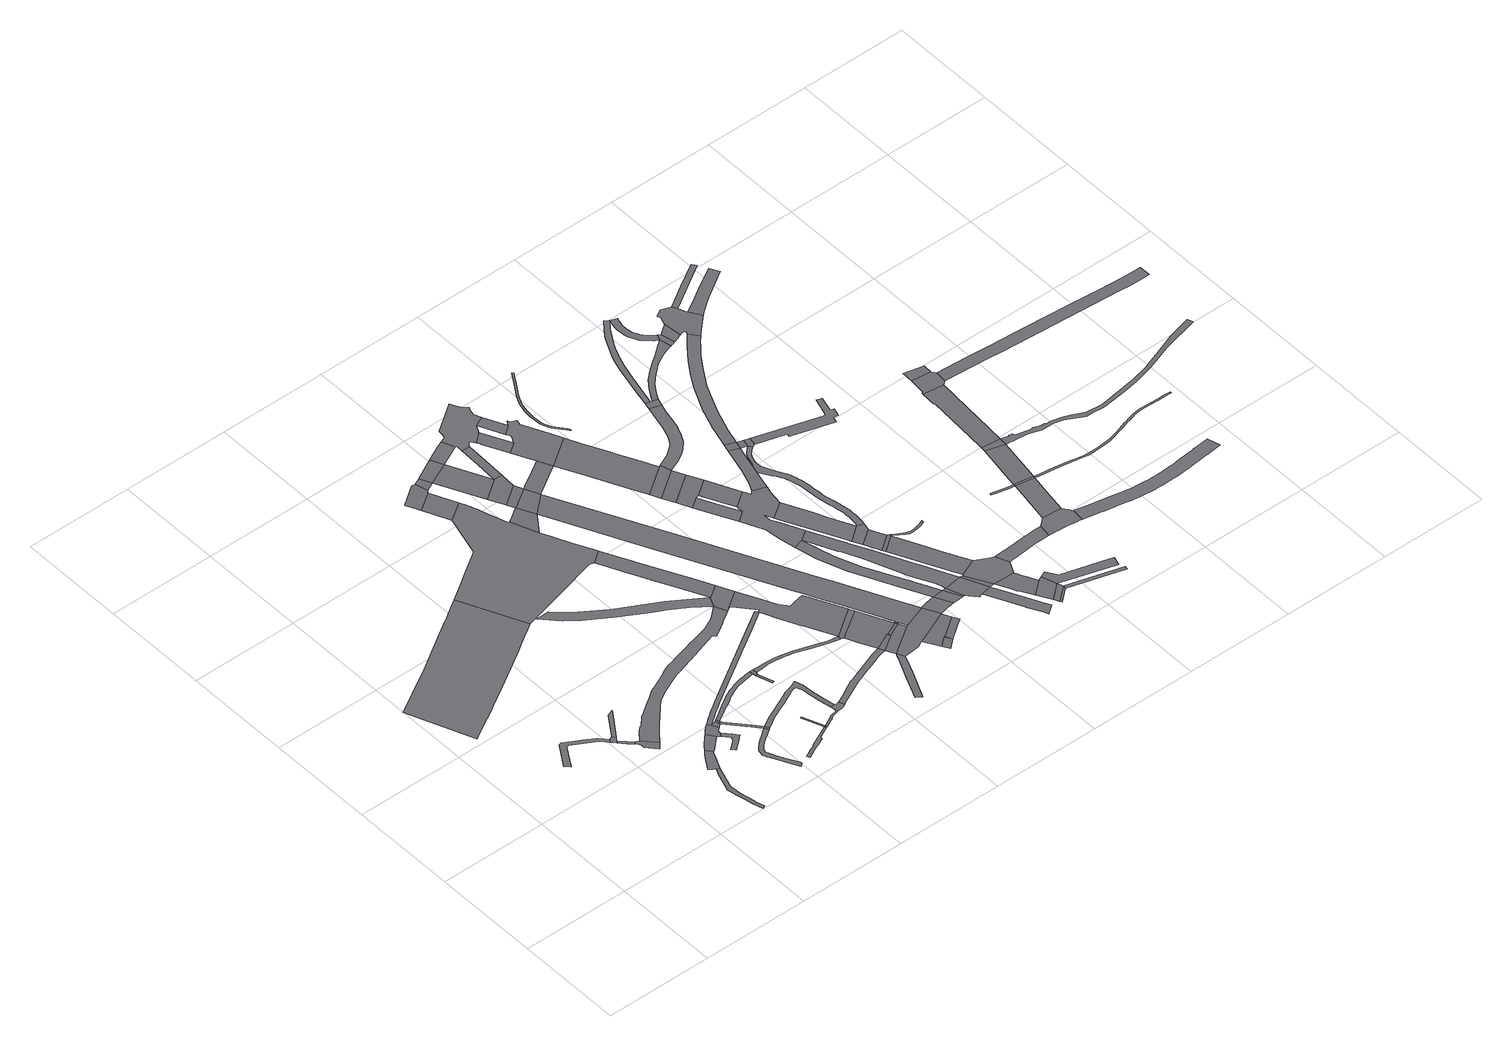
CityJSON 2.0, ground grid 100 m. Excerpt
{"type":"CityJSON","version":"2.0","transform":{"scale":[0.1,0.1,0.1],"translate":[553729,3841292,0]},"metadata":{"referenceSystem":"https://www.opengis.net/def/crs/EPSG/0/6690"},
"CityObjects":{
"road1":{"type":"Road","attributes":{"RoadStructureAttribute.sectionType":"1"},"geometry":[{"type":"MultiSurface","lod":"1","boundaries":[[[0,1,2,3,4,5,6,7,8,9,10,11,12]]]}]},
"road2":{"type":"Road","geometry":[{"type":"MultiSurface","lod":"1","boundaries":[[[13,12,11,14,15,16,17,18]]]}]},
"road3":{"type":"Road","attributes":{"RoadStructureAttribute.sectionType":"1"},"geometry":[{"type":"MultiSurface","lod":"1","boundaries":[[[19,20,16,15,21,22,23]]]}]},
"road4":{"type":"Road","attributes":{"RoadStructureAttribute.sectionType":"1"},"geometry":[{"type":"MultiSurface","lod":"1","boundaries":[[[24,25,26,27,28,29,30,31,32,33,34,35,36,37,38,39,40,41,42,43,44,45,46]]]}]},
"road5":{"type":"Road","attributes":{"function":"3","RoadStructureAttribute.sectionType":"1"},"geometry":[{"type":"MultiSurface","lod":"1","boundaries":[[[47,48,49,50,51,52,53,54,55,56,57,58,59,60,61,62,63,64,65,66,67,68,69,70,71,72,73,74]]]}]},
"road6":{"type":"Road","geometry":[{"type":"MultiSurface","lod":"1","boundaries":[[[23,22,75,76,77,78,79,80]]]}]},
"road7":{"type":"Road","attributes":{"RoadStructureAttribute.sectionType":"1"},"geometry":[{"type":"MultiSurface","lod":"1","boundaries":[[[81,82,83,84,85,86,13,18]]]}]},
"road8":{"type":"Road","geometry":[{"type":"MultiSurface","lod":"1","boundaries":[[[87,88,89,90,91,92,93,94,95,24,46,96,97,98,99]]]}]},
"road9":{"type":"Road","attributes":{"RoadStructureAttribute.sectionType":"1"},"geometry":[{"type":"MultiSurface","lod":"1","boundaries":[[[100,101,102,103,104,105,106,87,99,107,108,109]]]}]},
"road10":{"type":"Road","geometry":[{"type":"MultiSurface","lod":"1","boundaries":[[[110,111,112,100,109,113,114,115,116,117,118]]]}]},
"road11":{"type":"Road","geometry":[{"type":"MultiSurface","lod":"1","boundaries":[[[119,120,121,122,123,124,125,126,114,113]]]}]},
"road12":{"type":"Road","attributes":{"RoadStructureAttribute.sectionType":"1"},"geometry":[{"type":"MultiSurface","lod":"1","boundaries":[[[127,128,129,118,117,130,131]]]}]},
"road13":{"type":"Road","attributes":{"RoadStructureAttribute.sectionType":"1"},"geometry":[{"type":"MultiSurface","lod":"1","boundaries":[[[132,133,134,135,136,137,138,139,140,141,142,143,144,145,146,147,148,149,150,151,152,153,154,155,156,157,158,159,160,161,162,163,164,165,166,167,168,169,170,171,172]]]}]},
"road14":{"type":"Road","geometry":[{"type":"MultiSurface","lod":"1","boundaries":[[[173,174,127,131,175]]]}]},
"road15":{"type":"Road","attributes":{"RoadStructureAttribute.sectionType":"1"},"geometry":[{"type":"MultiSurface","lod":"1","boundaries":[[[176,177,178,179,180,175,131,181,182,183,132,184]]]}]},
"road16":{"type":"Road","geometry":[{"type":"MultiSurface","lod":"1","boundaries":[[[184,132,172,185]]]}]},
"road17":{"type":"Road","attributes":{"RoadStructureAttribute.sectionType":"1"},"geometry":[{"type":"MultiSurface","lod":"1","boundaries":[[[186,187,188,189,190,191,192,193,194,195,196,197,198,199,200,201,202,203,204,205,206,207,208,209,210,211,212]]]}]},
"road18":{"type":"Road","attributes":{"function":"3","RoadStructureAttribute.sectionType":"1"},"geometry":[{"type":"MultiSurface","lod":"1","boundaries":[[[213,214,215,216,217,218,219,220,221,222,223,224,225,226,227,228,229,230,231,232,233,234,235,236,237,238,239,240,241,80,79,242,243,244,245,246,247,248,249,250,251,252,253,254,255,256,257,258,259,260]]]}]},
"road19":{"type":"Road","attributes":{"RoadStructureAttribute.sectionType":"1"},"geometry":[{"type":"MultiSurface","lod":"1","boundaries":[[[261,262,263,264,265,266,267,268,269,270,271,272,273,274,275,276,277,278,173,175,279,280,281,282,283,284,285,286,287,288,289,290,291,292,293,294]]]}]},
"road20":{"type":"Road","geometry":[{"type":"MultiSurface","lod":"1","boundaries":[[[295,296,297,298,186,299]]]}]},
"road21":{"type":"Road","geometry":[{"type":"MultiSurface","lod":"1","boundaries":[[[299,186,212,300]]]}]},
"road22":{"type":"Road","attributes":{"RoadStructureAttribute.sectionType":"1"},"geometry":[{"type":"MultiSurface","lod":"1","boundaries":[[[301,302,303,304,305,306,307,308,309,310,311,312,313,314,315,316,317,318,319,320,321,322,323,184,185,324,325,326,327,328,329,330,331,332,333,334,335,336,337,338,339,340,341,342,343]]]}]},
"road23":{"type":"Road","attributes":{"RoadStructureAttribute.sectionType":"1"},"geometry":[{"type":"MultiSurface","lod":"1","boundaries":[[[344,345,346,347,348,299,300,349,350,351,352,353,354]]]}]},
"road24":{"type":"Road","attributes":{"RoadStructureAttribute.sectionType":"1"},"geometry":[{"type":"MultiSurface","lod":"1","boundaries":[[[355,356,357,358,359,360,361,362,363,364,365,366,367,368,369,370,371,372,373,374,375,376,377,378,379,380,381,382,383,384,110,118]]]}]},
"road25":{"type":"Road","geometry":[{"type":"MultiSurface","lod":"1","boundaries":[[[385,386,387,388,389,390]]]}]},
"road26":{"type":"Road","geometry":[{"type":"MultiSurface","lod":"1","boundaries":[[[391,294,293,390,389,392,393]]]}]},
"road27":{"type":"Road","geometry":[{"type":"MultiSurface","lod":"1","boundaries":[[[394,395,343,342,396,397,344,354,398,399,400,401]]]}]},
"road28":{"type":"Road","attributes":{"function":"3","RoadStructureAttribute.sectionType":"1"},"geometry":[{"type":"MultiSurface","lod":"1","boundaries":[[[402,403,404,405,406,407,408,409,410,411,412,413,414,415,416,417,418,419,47,74,420,421,422,423,424,425,426,427,428,429,430]]]}]},
"road29":{"type":"Road","attributes":{"function":"1","RoadStructureAttribute.sectionType":"7"},"geometry":[{"type":"MultiSurface","lod":"1","boundaries":[[[431,432,433,434,435,436,437,438,439,440,441,442,443,444,445]]]}]},
"road30":{"type":"Road","geometry":[{"type":"MultiSurface","lod":"1","boundaries":[[[446,447,448,449,450,451,452,453,454,455,456,457]]]}]},
"road31":{"type":"Road","attributes":{"function":"3","RoadStructureAttribute.sectionType":"1"},"geometry":[{"type":"MultiSurface","lod":"1","boundaries":[[[458,454,453,459,413,412]]]}]},
"road32":{"type":"Road","attributes":{"RoadStructureAttribute.sectionType":"1"},"geometry":[{"type":"MultiSurface","lod":"1","boundaries":[[[460,461,462,463,464,465,466,467,468,469,470,471,472,473,474,393,392,475,476,477,478,479,480,481,482,483,484,485,486,487,488,489,490,491]]]}]},
"road33":{"type":"Road","attributes":{"function":"3","RoadStructureAttribute.sectionType":"7"},"geometry":[{"type":"MultiSurface","lod":"1","boundaries":[[[492,493,494,457,456,495,496]]]}]},
"road34":{"type":"Road","attributes":{"RoadStructureAttribute.sectionType":"1"},"geometry":[{"type":"MultiSurface","lod":"1","boundaries":[[[497,498,499,500,501,502,503,504,505,506,507,508,509,510,401,400,511,512,513,514,515,516,517,518,519,520,521,522,523,524,525]]]}]},
"road35":{"type":"Road","geometry":[{"type":"MultiSurface","lod":"1","boundaries":[[[526,527,528,529,430,429,530,531,532,533,534,535,536]]]}]},
"road36":{"type":"Road","attributes":{"function":"3","RoadStructureAttribute.sectionType":"1"},"geometry":[{"type":"MultiSurface","lod":"1","boundaries":[[[537,538,539,540,541,424,423,542,543,544,545,546,547,548,549]]]}]},
"road37":{"type":"Road","geometry":[{"type":"MultiSurface","lod":"1","boundaries":[[[550,551,492,496,552]]]}]},
"road38":{"type":"Road","geometry":[{"type":"MultiSurface","lod":"1","boundaries":[[[549,548,445,444,213,260,553,554,555]]]}]},
"road39":{"type":"Road","attributes":{"function":"1","RoadStructureAttribute.sectionType":"7"},"geometry":[{"type":"MultiSurface","lod":"1","boundaries":[[[556,552,496,557,558]]]}]},
"road40":{"type":"Road","attributes":{"RoadStructureAttribute.sectionType":"1"},"geometry":[{"type":"MultiSurface","lod":"1","boundaries":[[[559,560,561,562,563,564,565,566,567,568,569]]]}]},
"road41":{"type":"Road","geometry":[{"type":"MultiSurface","lod":"1","boundaries":[[[558,557,570,571,572,573]]]}]},
"road42":{"type":"Road","attributes":{"function":"1","RoadStructureAttribute.sectionType":"7"},"geometry":[{"type":"MultiSurface","lod":"1","boundaries":[[[571,570,526,574]]]}]},
"road43":{"type":"Road","geometry":[{"type":"MultiSurface","lod":"1","boundaries":[[[574,526,536,575]]]}]},
"road44":{"type":"Road","attributes":{"function":"3"},"geometry":[{"type":"MultiSurface","lod":"1","boundaries":[[[576,577,578,579,580,581,582,583,584,585,586,587,588,555,554,589,590,591,592,593,594,595,596,597,598,491,599]]]}]},
"road45":{"type":"Road","attributes":{"function":"1","RoadStructureAttribute.sectionType":"7"},"geometry":[{"type":"MultiSurface","lod":"1","boundaries":[[[600,601,551,550,552,602,603]]]}]},
"road46":{"type":"Road","geometry":[{"type":"MultiSurface","lod":"1","boundaries":[[[604,605,558,573,606,607]]]}]},
"road47":{"type":"Road","geometry":[{"type":"MultiSurface","lod":"1","boundaries":[[[608,497,525,609]]]}]},
"road48":{"type":"Road","geometry":[{"type":"MultiSurface","lod":"1","boundaries":[[[599,491,490,610,611,612]]]}]},
"road49":{"type":"Road","geometry":[{"type":"MultiSurface","lod":"1","boundaries":[[[613,614,615,612,611,616,617,618,497,608,619,620]]]}]},
"road50":{"type":"Road","geometry":[{"type":"MultiSurface","lod":"1","boundaries":[[[621,609,525,622,559,623,624,625,626]]]}]},
"road51":{"type":"Road","geometry":[{"type":"MultiSurface","lod":"1","boundaries":[[[627,628,629,630,574,575,631,632,633]]]}]},
"road52":{"type":"Road","attributes":{"function":"1","RoadStructureAttribute.sectionType":"7"},"geometry":[{"type":"MultiSurface","lod":"1","boundaries":[[[634,635,636,637,638,639,640,641,642,575,536,643,644,645,646,647,648,649,650,651,652,653,654,655,656,657]]]}]},
"road53":{"type":"Road","attributes":{"function":"1"},"geometry":[{"type":"MultiSurface","lod":"1","boundaries":[[[620,619,621,626]]]}]},
"road54":{"type":"Road","geometry":[{"type":"MultiSurface","lod":"1","boundaries":[[[658,659,660,661,662,663,620,626,664]]]}]},
"road55":{"type":"Road","geometry":[{"type":"MultiSurface","lod":"1","boundaries":[[[657,656,665,623,559,569,666,667,668,669]]]}]},
"road56":{"type":"Road","geometry":[{"type":"MultiSurface","lod":"1","boundaries":[[[670,671,672,673,674,600,603,675,604,607,676,677,678,679,680,681,682,683,684,685,686]]]}]},
"road57":{"type":"Road","attributes":{"function":"3","RoadStructureAttribute.sectionType":"7"},"geometry":[{"type":"MultiSurface","lod":"1","boundaries":[[[687,680,679,688,689,690,691]]]}]},
"road58":{"type":"Road","geometry":[{"type":"MultiSurface","lod":"1","boundaries":[[[692,693,694,695]]]}]},
"road59":{"type":"Road","geometry":[{"type":"MultiSurface","lod":"1","boundaries":[[[696,669,668,693,692,697,698]]]}]},
"road60":{"type":"Road","geometry":[{"type":"MultiSurface","lod":"1","boundaries":[[[682,681,699,700]]]}]},
"road61":{"type":"Road","geometry":[{"type":"MultiSurface","lod":"1","boundaries":[[[701,702,700,699,703,704,705,691,690,706,707,627,633,708,709,710,711,712,713,714]]]}]},
"road62":{"type":"Road","attributes":{"function":"1","RoadStructureAttribute.sectionType":"7"},"geometry":[{"type":"MultiSurface","lod":"1","boundaries":[[[698,697,715,695,716]]]}]},
"road63":{"type":"Road","attributes":{"function":"3"},"geometry":[{"type":"MultiSurface","lod":"1","boundaries":[[[717,718,719,720,721,708,633,722,723,724,725]]]}]},
"road64":{"type":"Road","attributes":{"function":"3","RoadStructureAttribute.sectionType":"7"},"geometry":[{"type":"MultiSurface","lod":"1","boundaries":[[[726,727,728,729,730,731]]]}]},
"road65":{"type":"Road","geometry":[{"type":"MultiSurface","lod":"1","boundaries":[[[732,725,724,733,734]]]}]},
"road66":{"type":"Road","geometry":[{"type":"MultiSurface","lod":"1","boundaries":[[[735,736,737,738,739,657,669,740,741,742,743,744]]]}]},
"road67":{"type":"Road","geometry":[{"type":"MultiSurface","lod":"1","boundaries":[[[734,733,745,746]]]}]},
"road68":{"type":"Road","attributes":{"function":"3","RoadStructureAttribute.sectionType":"7"},"geometry":[{"type":"MultiSurface","lod":"1","boundaries":[[[746,745,728,727,747,748]]]}]},
"road69":{"type":"Road","attributes":{"function":"1","RoadStructureAttribute.sectionType":"7"},"geometry":[{"type":"MultiSurface","lod":"1","boundaries":[[[749,750,751,752,753,754,755,756,757,758,735,759]]]}]},
"road70":{"type":"Road","attributes":{"function":"3","RoadStructureAttribute.sectionType":"7"},"geometry":[{"type":"MultiSurface","lod":"1","boundaries":[[[760,761,762,763,764,731,730,765,766,767,754,753,768,769,770,771,772,773,774,775,776]]]}]},
"road71":{"type":"Road","geometry":[{"type":"MultiSurface","lod":"1","boundaries":[[[759,735,744,777]]]}]},
"road72":{"type":"Road","attributes":{"function":"3","RoadStructureAttribute.sectionType":"1"},"geometry":[{"type":"MultiSurface","lod":"1","boundaries":[[[778,748,747,779,764,763]]]}]},
"road73":{"type":"Road","attributes":{"RoadStructureAttribute.sectionType":"1"},"geometry":[{"type":"MultiSurface","lod":"1","boundaries":[[[780,759,777,781]]]}]},
"road74":{"type":"Road","attributes":{"function":"2"},"geometry":[{"type":"MultiSurface","lod":"1","boundaries":[[[782,783,784,785,786,787,788,789,790,791,792,793,794,795,796,797,798,799,800,801,802,803,804,805,806,807,808,809,810,811,812,813,814,815,816,817,818,819,820,821,822,823,824,825,826,827,828,829,830,831,832,833,834,835,836,837,838,839,840,841,842,843,844]]]}]},
"road75":{"type":"Road","attributes":{"function":"3","RoadStructureAttribute.sectionType":"1"},"geometry":[{"type":"MultiSurface","lod":"1","boundaries":[[[845,846,847,848,849,850,851,852,853,768,753,854,855,856,857,858,859,860,861,862,780,863]]]}]},
"road76":{"type":"Road","geometry":[{"type":"MultiSurface","lod":"1","boundaries":[[[864,865,866,773,772,867,868,869,870,871,872]]]}]},
"road77":{"type":"Road","geometry":[{"type":"MultiSurface","lod":"1","boundaries":[[[863,780,781,873,874,875,876]]]}]},
"road78":{"type":"Road","geometry":[{"type":"MultiSurface","lod":"1","boundaries":[[[872,871,877,878,879]]]}]},
"road79":{"type":"Road","attributes":{"function":"3","RoadStructureAttribute.sectionType":"1"},"geometry":[{"type":"MultiSurface","lod":"1","boundaries":[[[880,878,877,881,882,883]]]}]},
"road80":{"type":"Road","geometry":[{"type":"MultiSurface","lod":"1","boundaries":[[[883,882,884,885,886]]]}]},
"road81":{"type":"Road","attributes":{"function":"3","RoadStructureAttribute.sectionType":"1"},"geometry":[{"type":"MultiSurface","lod":"1","boundaries":[[[887,888,889,876,875,890,891,892,893,894,895,896,897,898,899]]]}]},
"road82":{"type":"Road","attributes":{"RoadStructureAttribute.sectionType":"1"},"geometry":[{"type":"MultiSurface","lod":"1","boundaries":[[[900,863,876,901,902]]]}]},
"road83":{"type":"Road","attributes":{"function":"1","RoadStructureAttribute.sectionType":"7"},"geometry":[{"type":"MultiSurface","lod":"1","boundaries":[[[903,904,905,906,907,908,732,734,909,910,911,912,913,914,915,916,917,918,919]]]}]},
"road84":{"type":"Road","attributes":{"function":"3","RoadStructureAttribute.sectionType":"1"},"geometry":[{"type":"MultiSurface","lod":"1","boundaries":[[[920,921,922,923,924,925,885,884,926,927,928,929,930,931]]]}]},
"road85":{"type":"Road","attributes":{"RoadStructureAttribute.sectionType":"1"},"geometry":[{"type":"MultiSurface","lod":"1","boundaries":[[[932,933,934,935,776,775,936,937,938,939,940,941]]]}]},
"road86":{"type":"Road","attributes":{"RoadStructureAttribute.sectionType":"1"},"geometry":[{"type":"MultiSurface","lod":"1","boundaries":[[[942,943,944,945,946,947,948,949,950,951,952,953,954,955,956,957,958,959,960,961,962,963,964,965,966,967,968,969,970,971,972,973,974,975,976,977,978,979,980,981,872,879,982,983,984,985,986,987,988,989,990,991,992,993,994,995,996,997,998,999,1000,1001,1002,1003,1004,1005,1006,1007,1008,1009,1010,1011,1012,1013,1014,1015,1016,1017,1018,1019,1020]]]}]},
"road87":{"type":"Road","attributes":{"function":"3","RoadStructureAttribute.sectionType":"1"},"geometry":[{"type":"MultiSurface","lod":"1","boundaries":[[[901,1021,1022,1023,1024,1025,1026,1027,1028,1029]]]}]},
"road88":{"type":"Road","geometry":[{"type":"MultiSurface","lod":"1","boundaries":[[[1030,931,930,1031,1032,902,901,1029,1033,1034]]]}]},
"road89":{"type":"Road","attributes":{"RoadStructureAttribute.sectionType":"1"},"geometry":[{"type":"MultiSurface","lod":"1","boundaries":[[[1035,1036,1037,1038,1039,1040,1041,1042,1043,1044,1045,1046,1047,1048,1049,1050,1051,1052,1053,886,885]]]}]},
"road90":{"type":"Road","geometry":[{"type":"MultiSurface","lod":"1","boundaries":[[[1054,1055,1025,1024,1056,1057]]]}]},
"road91":{"type":"Road","geometry":[{"type":"MultiSurface","lod":"1","boundaries":[[[1057,1056,1058,1059]]]}]},
"road92":{"type":"Road","attributes":{"function":"3","RoadStructureAttribute.sectionType":"1"},"geometry":[{"type":"MultiSurface","lod":"1","boundaries":[[[1059,1058,1060,1061]]]}]},
"road93":{"type":"Road","geometry":[{"type":"MultiSurface","lod":"1","boundaries":[[[1062,1063,932,941,1064]]]}]},
"road94":{"type":"Road","attributes":{"RoadStructureAttribute.sectionType":"1"},"geometry":[{"type":"MultiSurface","lod":"1","boundaries":[[[1064,941,942,1065]]]}]},
"road95":{"type":"Road","geometry":[{"type":"MultiSurface","lod":"1","boundaries":[[[1066,903,919,1067,1068,1069,1070,1071]]]}]},
"road96":{"type":"Road","geometry":[{"type":"MultiSurface","lod":"1","boundaries":[[[1065,942,1020,1072,1073,1074]]]}]},
"road97":{"type":"Road","attributes":{"RoadStructureAttribute.sectionType":"1"},"geometry":[{"type":"MultiSurface","lod":"1","boundaries":[[[1075,1076,1077,1078,1079,1080,1081,1082,1083,1084,1085,1086,1087,1088,1089,1090,1034,1033,1091,1092,1093,1094,1095,1096,1097,1098,1099,1100]]]}]},
"road98":{"type":"Road","geometry":[{"type":"MultiSurface","lod":"1","boundaries":[[[1101,1102,1059,1061]]]}]},
"road99":{"type":"Road","attributes":{"RoadStructureAttribute.sectionType":"1"},"geometry":[{"type":"MultiSurface","lod":"1","boundaries":[[[1103,1104,1105,1106,1107,1108,1109,1054,1057]]]}]},
"road100":{"type":"Road","attributes":{"RoadStructureAttribute.sectionType":"1"},"geometry":[{"type":"MultiSurface","lod":"1","boundaries":[[[1110,1111,1112,1113,1114,1115,1116,1117,1066,1071,1118,1119,1120,1121,1122,1123,1124,1125,1126,1127,1128,1129,1130,1131]]]}]},
"road101":{"type":"Road","geometry":[{"type":"MultiSurface","lod":"1","boundaries":[[[1132,1133,1134,1135,1136,1137,1138,1139,1140,1141,1068,1067,1142,1143,1144,1145,1146,1147,1148,1149,1150,1151]]]}]},
"road102":{"type":"Road","attributes":{"RoadStructureAttribute.sectionType":"1"},"geometry":[{"type":"MultiSurface","lod":"1","boundaries":[[[1152,1153,1154,1155,1156,1157,1158,1159,1160,1161,1162,1163,1164,1165,1166,1167,1168,1074,1073]]]}]},
"road103":{"type":"Road","attributes":{"RoadStructureAttribute.sectionType":"1"},"geometry":[{"type":"MultiSurface","lod":"1","boundaries":[[[1169,1170,1171,1172,1173,1174,1175,1176,1177,1178,1179,1180,1062,1064,1181,1182,1183,1184,1185,1186,1187,1188,1189,1190]]]}]},
"road104":{"type":"Road","geometry":[{"type":"MultiSurface","lod":"1","boundaries":[[[1191,1192,1193,1100,1099,1194,1195,1196,1197,1198,1199,1200,1201,1202,1203,1204,1205,1206,1207]]]}]},
"road105":{"type":"Road","attributes":{"function":"2","RoadStructureAttribute.sectionType":"1"},"geometry":[{"type":"MultiSurface","lod":"1","boundaries":[[[1131,1208,1209,1210,1211,1212,1213,1214,1215,1216,1217,1218,1219,1220,1221,1132,1222,1223,1224,1225,1226,1227,1228,1229,1230,1231,1232,1233,1234,1235,1236,1237,1238,1239,1240,1241]]]}]},
"road106":{"type":"Road","attributes":{"RoadStructureAttribute.sectionType":"1"},"geometry":[{"type":"MultiSurface","lod":"1","boundaries":[[[1242,1243,1244,1245,1246,1247,1248,1249]]]}]},
"road107":{"type":"Road","attributes":{"function":"1","RoadStructureAttribute.sectionType":"7"},"geometry":[{"type":"MultiSurface","lod":"1","boundaries":[[[1222,1132,1151,1250,1251,1252,1253]]]}]},
"road108":{"type":"Road","geometry":[{"type":"MultiSurface","lod":"1","boundaries":[[[1254,1255,1256,1253,1252,1257,1258]]]}]},
"road109":{"type":"Road","attributes":{"RoadStructureAttribute.sectionType":"1"},"geometry":[{"type":"MultiSurface","lod":"1","boundaries":[[[1248,1259,1191,1207,1260,1261,1262]]]}]},
"road110":{"type":"Road","geometry":[{"type":"MultiSurface","lod":"1","boundaries":[[[1249,1248,1262,1263]]]}]},
"road111":{"type":"Road","geometry":[{"type":"MultiSurface","lod":"1","boundaries":[[[1264,1265,1266,1254,1258,1267,1268,1269,1270,1169,1190,1271,1272,1273,1274,1275,1276,1277,1278]]]}]},
"road112":{"type":"Road","attributes":{"RoadStructureAttribute.sectionType":"1"},"geometry":[{"type":"MultiSurface","lod":"1","boundaries":[[[1279,1280,1281,1249,1263,1282,1283,1284,1285,1286]]]}]},
"road113":{"type":"Road","geometry":[{"type":"MultiSurface","lod":"1","boundaries":[[[1287,1279,1286,1288]]]}]},
"road114":{"type":"Road","attributes":{"RoadStructureAttribute.sectionType":"1"},"geometry":[{"type":"MultiSurface","lod":"1","boundaries":[[[1289,1290,1291,1292,1293,1287,1288,1294]]]}]},
"road115":{"type":"Road","attributes":{"function":"1","RoadStructureAttribute.sectionType":"7"},"geometry":[{"type":"MultiSurface","lod":"1","boundaries":[[[1295,1296,1297,1278,1277]]]}]},
"road116":{"type":"Road","attributes":{"RoadStructureAttribute.sectionType":"1"},"geometry":[{"type":"MultiSurface","lod":"1","boundaries":[[[1298,1299,1300,1301,1302,1303,1304,1305,1306,1274,1273]]]}]},
"road117":{"type":"Road","attributes":{"RoadStructureAttribute.sectionType":"1"},"geometry":[{"type":"MultiSurface","lod":"1","boundaries":[[[1307,1308,1309,1310,1311,1289,1294,1312,1313,1314,1315]]]}]},
"road118":{"type":"Road","attributes":{"RoadStructureAttribute.sectionType":"1"},"geometry":[{"type":"MultiSurface","lod":"1","boundaries":[[[1316,1317,1318,1319,1320,1321,1322,1323,1324,1325,1326,1327,1328,1329,1330,1331,1332,1333,1334,1335,1336,1337,1338,1339,1340,1341,1342,1343,1344,1345,1346,1347,1348,1349,1205,1204,1350,1351,1352,1353,1354,1355,1356,1357,1358,1359,1360,1361,1362,1363,1364,1365,1366,1367,1368,1369,1370,1371,1372,1373,1374,1375,1376,1377,1378,1379,1380]]]}]},
"road119":{"type":"Road","attributes":{"RoadStructureAttribute.sectionType":"1"},"geometry":[{"type":"MultiSurface","lod":"1","boundaries":[[[1381,1382,1307,1315]]]}]},
"road120":{"type":"Road","attributes":{"RoadStructureAttribute.sectionType":"1"},"geometry":[{"type":"MultiSurface","lod":"1","boundaries":[[[1383,1384,1385,1386,1387,1388,1389,1390,1391,1392,1393,1394,1395,1396,1397,1398,1399,1400,1401,1402,1403,1404,1405,1406,1407,1408,1409,1410,1411,1412,1413,1414,1415,1416,1417,1418,1419,1420,1421,1422,1423,1424,1425,1426,1427,1428,1429,1430,1431,1432,1433,1434,1435,1436,1437,1438,1439,1440,1441,1442,1443,1444,1445,1446,1447,1448,1449,1450,1451,1263,1262]]]}]},
"road121":{"type":"Road","attributes":{"RoadStructureAttribute.sectionType":"1"},"geometry":[{"type":"MultiSurface","lod":"1","boundaries":[[[1452,1453,1454,1455,1456,1457,1458,1459,1460,1461,1462,1463,1464,1465,1466,1467,1468,1469,1470,1471,1472,1473,1474,1475,1476,1477,1478,1479,1288,1286,1480,1481,1482,1483,1484,1485,1486,1487,1488,1489,1490,1491,1492,1493,1494,1495,1496,1497]]]}]},
"road122":{"type":"Road","attributes":{"RoadStructureAttribute.sectionType":"1"},"geometry":[{"type":"MultiSurface","lod":"1","boundaries":[[[1498,1499,1500,1501,1502,1503,1504,1505,1506,1314,1313,1507,1508,1509,1510,1511,1512,1513]]]}]}
},
"vertices":[
[972,1455,0],[964,1457,0],[869,1516,0],[720,1599,0],[693,1592,0],[562,1390,0],[603,1346,0],[721,1537,0],[748,1542,0],[927,1439,0],[972,1405,0],[1015,1358,0],[1035,1385,0],
[1062,1395,0],[1023,1350,0],[1053,1316,0],[1068,1336,0],[1078,1356,0],[1087,1368,0],
[1156,1244,0],[1121,1284,0],[1106,1258,0],[1153,1214,0],[1166,1234,0],
[1452,584,0],[1443,566,0],[1441,562,0],[1436,550,0],[1430,536,0],[1428,532,0],[1418,504,0],[1366,356,0],[1364,352,0],[1370,322,0],[1381,261,0],[1398,175,0],[1413,105,0],[1443,8,0],[1470,20,0],[1442,113,0],[1445,114,0],[1415,258,0],[1410,322,0],[1407,356,0],[1407,357,0],[1463,525,0],[1478,568,0],
[1136,3380,0],[1058,3329,0],[998,3289,0],[959,3263,0],[949,3256,0],[872,3208,0],[725,3114,0],[410,2914,0],[226,2805,0],[191,2784,0],[2,2672,0],[248,2066,0],[271,2080,0],[405,2159,0],[457,2189,0],[539,2237,0],[589,2268,0],[676,2321,0],[783,2385,0],[892,2453,0],[969,2502,0],[1058,2558,0],[1133,2606,0],[1222,2664,0],[1294,2710,0],[1331,2733,0],[1381,2766,0],[1412,2785,0],
[1164,1204,0],[1184,1176,0],[1184,1140,0],[1264,1046,0],[1310,1104,0],[1203,1220,0],
[1115,1406,0],[1157,1464,0],[1208,1537,0],[1265,1622,0],[1203,1599,0],[1072,1405,0],
[1517,804,0],[1503,787,0],[1495,775,0],[1490,769,0],[1451,714,0],[1415,654,0],[1398,629,0],[1428,601,0],[1446,589,0],[1481,577,0],[1542,711,0],[1552,734,0],[1561,753,0],
[1641,943,0],[1624,926,0],[1621,922,0],[1619,920,0],[1600,901,0],[1575,876,0],[1545,840,0],[1573,752,0],[1680,855,0],[1693,868,0],
[1723,1020,0],[1703,1004,0],[1659,961,0],[1716,843,0],[1742,877,0],[1745,902,0],[1746,904,0],[1776,931,0],[1743,985,0],
[1773,780,0],[1767,749,0],[1684,682,0],[1697,666,0],[1710,649,0],[1793,716,0],[1845,761,0],[1804,807,0],
[1796,1003,0],[1766,991,0],[1754,986,0],[1800,952,0],[1806,957,0],
[2037,690,0],[2030,686,0],[1969,642,0],[1920,607,0],[1912,601,0],[1904,594,0],[1861,553,0],[1851,543,0],[1846,533,0],[1838,516,0],[1837,511,0],[1834,493,0],[1831,488,0],[1831,466,0],[1838,451,0],[1847,431,0],[1849,427,0],[1862,401,0],[1877,371,0],[1910,307,0],[1969,192,0],[1972,186,0],[1977,177,0],[2008,204,0],[1999,220,0],[1945,324,0],[1904,401,0],[1890,433,0],[1884,446,0],[1879,458,0],[1871,474,0],[1871,484,0],[1876,504,0],[1881,514,0],[1888,522,0],[1898,534,0],[1901,536,0],[1935,569,0],[1987,606,0],[1992,610,0],[2060,657,0],
[1812,1012,0],[1800,1005,0],[1821,978,0],
[1962,815,0],[1960,817,0],[1854,938,0],[1832,965,0],[1823,976,0],[1837,921,0],[1940,802,0],[1971,766,0],[2056,706,0],
[2072,666,0],
[2408,396,0],[2380,384,0],[2348,368,0],[2340,365,0],[2331,359,0],[2314,351,0],[2278,332,0],[2207,299,0],[2207,295,0],[2142,262,0],[2109,246,0],[2082,232,0],[2099,208,0],[2122,219,0],[2173,244,0],[2208,261,0],[2237,274,0],[2273,291,0],[2294,301,0],[2295,301,0],[2306,307,0],[2308,308,0],[2303,321,0],[2351,349,0],[2357,353,0],[2399,373,0],[2413,380,0],
[2635,2000,0],[2534,1910,0],[2509,1896,0],[2486,1884,0],[2413,1851,0],[2273,1814,0],[2232,1803,0],[2153,1781,0],[2093,1766,0],[2055,1755,0],[2017,1745,0],[1992,1738,0],[1967,1731,0],[1943,1725,0],[1898,1713,0],[1855,1689,0],[1812,1665,0],[1768,1644,0],[1697,1612,0],[1653,1591,0],[1629,1575,0],[1587,1547,0],[1504,1490,0],[1467,1465,0],[1437,1444,0],[1392,1414,0],[1317,1335,0],[1311,1342,0],[1271,1304,0],[1382,1192,0],[1437,1260,0],[1503,1329,0],[1576,1405,0],[1624,1455,0],[1669,1483,0],[1727,1516,0],[1792,1548,0],[1863,1578,0],[1909,1596,0],[1944,1606,0],[2098,1653,0],[2403,1752,0],[2437,1730,0],[2521,1783,0],[2567,1813,0],[2584,1823,0],[2650,1865,0],[2684,1887,0],
[2347,1254,0],[2313,1248,0],[2283,1244,0],[2261,1240,0],[2239,1235,0],[2214,1228,0],[2188,1221,0],[2163,1213,0],[2138,1204,0],[2113,1194,0],[2041,1160,0],[2028,1151,0],[1988,1125,0],[1973,1116,0],[1891,1061,0],[1852,1035,0],[1845,1031,0],[1838,1027,0],[1830,984,0],[1855,1002,0],[1858,1004,0],[1861,1006,0],[1973,1075,0],[1975,1073,0],[1976,1070,0],[2023,1096,0],[2036,1108,0],[2058,1128,0],[2156,1173,0],[2182,1182,0],[2206,1189,0],[2364,1219,0],[2368,1218,0],[2368,1253,0],
[2415,409,0],[2342,598,0],[2332,593,0],[2405,404,0],[2418,401,0],
[2423,384,0],
[2628,559,0],[2609,638,0],[2602,721,0],[2602,723,0],[2601,733,0],[2591,830,0],[2590,838,0],[2587,863,0],[2587,868,0],[2566,940,0],[2548,934,0],[2487,912,0],[2450,900,0],[2429,894,0],[2392,875,0],[2355,856,0],[2345,851,0],[2277,821,0],[2159,768,0],[2156,766,0],[2150,763,0],[2129,750,0],[2119,744,0],[2140,710,0],[2174,732,0],[2278,777,0],[2348,808,0],[2352,811,0],[2373,821,0],[2396,832,0],[2447,857,0],[2450,858,0],[2507,882,0],[2510,881,0],[2530,870,0],[2547,839,0],[2550,835,0],[2551,826,0],[2561,728,0],[2562,719,0],[2572,636,0],[2592,537,0],[2632,542,0],
[2596,475,0],[2535,462,0],[2474,429,0],[2456,420,0],[2439,410,0],[2464,403,0],[2474,409,0],[2510,426,0],[2508,428,0],[2541,447,0],[2606,461,0],
[1759,997,0],[1785,1017,0],[1796,1025,0],[1821,1043,0],[1841,1058,0],[1853,1066,0],[1856,1068,0],[1880,1086,0],[1922,1114,0],[1955,1137,0],[2273,1340,0],[2292,1353,0],[2479,1472,0],[2541,1510,0],[2640,1573,0],[2687,1603,0],[2861,1713,0],[2841,1748,0],[2608,1599,0],[1937,1172,0],[1900,1146,0],[1862,1122,0],[1857,1118,0],[1832,1101,0],[1824,1094,0],[1798,1075,0],[1773,1057,0],[1772,1057,0],[1761,1049,0],[1741,1035,0],
[2423,1039,0],[2433,1043,0],[2443,1047,0],[2399,1179,0],[2396,1194,0],[2378,1185,0],
[2379,1253,0],[2401,1212,0],[2398,1252,0],
[2652,528,0],[2649,530,0],[2596,517,0],[2596,487,0],[2647,469,0],[2664,473,0],[2693,488,0],[2676,536,0],
[2028,3771,0],[2013,3811,0],[1992,3874,0],[1969,3947,0],[1951,4010,0],[1939,4046,0],[1935,4063,0],[1920,4104,0],[1908,4131,0],[1905,4138,0],[1880,4191,0],[1710,4076,0],[1607,3693,0],[1368,3534,0],[1365,3532,0],[1276,3473,0],[1220,3436,0],[1218,3435,0],[1453,2796,0],[1813,2891,0],[2202,2994,0],[2244,2984,0],[2357,3066,0],[2348,3085,0],[2261,3262,0],[2182,3429,0],[2169,3453,0],[2136,3523,0],[2042,3766,0],
[2378,2291,0],[2142,2421,0],[2001,2499,0],[1745,2674,0],[1607,2798,0],[1488,2797,0],[1627,2646,0],[1744,2551,0],[1982,2398,0],[2198,2279,0],[2268,2241,0],[2327,2209,0],[2489,2112,0],[2635,2001,0],[2675,2095,0],
[1743,4573,0],[1732,4574,0],[1724,4578,0],[1722,4579,0],[1536,4442,0],[1587,4339,0],[1590,4332,0],[1597,4318,0],[1765,4433,0],[1783,4454,0],[1784,4456,0],[1754,4574,0],
[1846,4265,0],[1654,4197,0],
[3064,1120,0],[2959,1153,0],[2861,1184,0],[2779,1212,0],[2682,1232,0],[2651,1239,0],[2619,1245,0],[2598,1249,0],[2580,1250,0],[2559,1249,0],[2553,1250,0],[2505,1251,0],[2454,1252,0],[2425,1252,0],[2410,1252,0],[2406,1212,0],[2411,1212,0],[2422,1212,0],[2474,1216,0],[2508,1219,0],[2529,1221,0],[2599,1219,0],[2639,1213,0],[2702,1200,0],[2717,1197,0],[2772,1185,0],[2897,1144,0],[3056,1093,0],[3056,1091,0],[3119,1077,0],[3152,1069,0],[3158,1106,0],
[1816,4603,0],[1804,4597,0],[1767,4578,0],[1855,4490,0],[1868,4497,0],
[3305,798,0],[3235,779,0],[3203,767,0],[3146,746,0],[3087,724,0],[2920,662,0],[2906,656,0],[2899,653,0],[2873,640,0],[2834,619,0],[2767,584,0],[2745,572,0],[2721,560,0],[2707,552,0],[2709,496,0],[2753,518,0],[2865,575,0],[2939,612,0],[3009,637,0],[3047,651,0],[3095,669,0],[3099,670,0],[3100,671,0],[3179,700,0],[3246,726,0],[3247,726,0],[3288,737,0],[3326,746,0],[3332,748,0],
[2182,3858,0],[2181,3857,0],[2168,3849,0],[2099,3802,0],[2161,3556,0],[2195,3601,0],[2196,3602,0],[2249,3677,0],[2251,3679,0],[2260,3694,0],[2262,3697,0],
[2712,2347,0],[2600,2573,0],[2496,2784,0],[2485,2807,0],[2427,2924,0],[2272,2927,0],[2331,2805,0],[2456,2544,0],[2460,2536,0],[2481,2493,0],[2529,2400,0],[2682,2089,0],[2798,2172,0],
[2060,4626,0],[2021,4706,0],[2075,4596,0],
[2717,1908,0],[2721,1916,0],[2871,2023,0],
[2259,4217,0],[2075,4077,0],[2261,4211,0],
[3375,662,0],[3366,643,0],[3349,604,0],[3261,407,0],[3260,405,0],[3163,186,0],[3215,152,0],[3332,415,0],[3394,557,0],[3404,580,0],[3410,592,0],
[2147,3930,0],[2331,4062,0],[2331,4066,0],[2337,4206,0],
[2369,3979,0],
[2430,3848,0],
[3349,1432,0],[3285,1561,0],[3266,1599,0],[3244,1642,0],[3163,1627,0],[3117,1618,0],[3089,1613,0],[3074,1635,0],[3033,1687,0],[2999,1757,0],[2991,1778,0],[2990,1779,0],[2973,1814,0],[2765,1873,0],[2878,1735,0],[2859,1726,0],[2895,1650,0],[2899,1640,0],[2900,1638,0],[2921,1582,0],[2997,1430,0],[3046,1331,0],[3154,1114,0],[3418,1290,0],
[2220,4804,0],[2148,4770,0],[2154,4634,0],[2272,4692,0],
[2279,4620,0],[2272,4419,0],[2347,4412,0],[2357,4618,0],
[3464,872,0],[3476,844,0],
[3168,1066,0],[3178,1064,0],[3442,1240,0],
[3553,1011,0],[3548,1022,0],[3547,1024,0],[3201,1015,0],[3230,956,0],[3300,809,0],[3467,874,0],[3590,933,0],
[3484,848,0],[3356,699,0],[3637,842,0],[3635,846,0],[3627,863,0],[3605,907,0],
[2652,4156,0],[2550,4092,0],[2394,3996,0],[2372,3981,0],[2435,3851,0],[2614,3963,0],[2713,4030,0],
[3863,928,0],[3854,948,0],[3826,1003,0],[3815,1025,0],[3800,1055,0],[3652,1361,0],[3514,1640,0],[3461,1749,0],[2942,2811,0],[2693,2809,0],[3230,1713,0],[3246,1682,0],[3285,1605,0],[3302,1569,0],[3303,1570,0],[3412,1348,0],[3566,1031,0],[3563,1030,0],[3605,942,0],[3606,940,0],[3617,918,0],[3650,851,0],[3651,849,0],[3864,927,0],
[3608,908,0],[3615,911,0],[3602,937,0],[3601,938,0],[3595,935,0],[3593,934,0],[3607,907,0],
[3644,846,0],[3558,608,0],[3603,633,0],[3615,636,0],[3937,777,0],
[2568,5057,0],[2551,5093,0],[2286,4904,0],[2281,4842,0],[2269,4826,0],[2282,4684,0],[2367,4640,0],[2392,4663,0],[2402,4653,0],[2425,4620,0],[2515,4694,0],[2551,4767,0],[2646,4811,0],[2615,4878,0],[2627,4933,0],[2642,4958,0],[2596,4997,0],
[2539,4643,0],[2442,4585,0],[2444,4581,0],[2552,4359,0],[2646,4426,0],
[3784,561,0],[3703,490,0],[3740,428,0],[3822,500,0],
[3939,773,0],[3791,564,0],[3976,697,0],
[2659,4545,0],[2742,4604,0],
[2780,4627,0],[2770,4647,0],[2666,4532,0],[2676,4511,0],[2683,4492,0],[2564,4336,0],[2647,4167,0],[2983,4215,0],[2925,4338,0],[2826,4540,0],[2824,4542,0],[2820,4551,0],[2833,4607,0],[2780,4625,0],
[3793,560,0],[4007,635,0],
[3285,3587,0],[3221,3716,0],[3163,3839,0],[3162,3841,0],[3045,4082,0],[2818,3815,0],[3022,3401,0],[3075,3292,0],[3338,3478,0],
[3433,2816,0],[3332,3023,0],[3237,2956,0],[3305,2815,0],[3411,2599,0],[3504,2672,0],
[3353,3485,0],[3120,3198,0],[3384,3385,0],
[4013,958,0],[3970,951,0],[3933,944,0],[3889,934,0],[3866,927,0],[3939,778,0],[3970,785,0],[4015,793,0],[4062,800,0],[4091,804,0],
[3173,3088,0],[3438,3276,0],
[3360,3036,0],[3505,3139,0],
[4003,1202,0],[3807,1592,0],[3720,1824,0],[3681,1965,0],[3647,2118,0],[3558,2092,0],[3599,1885,0],[3694,1613,0],[3879,1232,0],[4014,959,0],[4116,972,0],
[3687,2767,0],[3661,2818,0],[3657,2826,0],[3652,2837,0],[3507,2733,0],[3478,2465,0],[3513,2391,0],[3525,2259,0],[3742,2187,0],[3645,2384,0],[3608,2459,0],[3606,2530,0],[3644,2452,0],[3792,2557,0],[3817,2696,0],[3832,2754,0],[3713,2798,0],
[4195,813,0],
[3548,3050,0],[3466,2816,0],
[4151,973,0],[4210,815,0],
[3120,4989,0],[3107,4970,0],[3097,4953,0],[3082,4929,0],[3067,4905,0],[3050,4882,0],[3033,4855,0],[3019,4833,0],[3004,4808,0],[2991,4782,0],[2978,4755,0],[2968,4729,0],[2960,4701,0],[2952,4671,0],[2947,4642,0],[2944,4615,0],[2940,4573,0],[2940,4545,0],[2940,4518,0],[2942,4482,0],[2946,4454,0],[2954,4425,0],[2962,4404,0],[2972,4382,0],[2983,4365,0],[3000,4344,0],[3019,4320,0],[3038,4297,0],[3059,4271,0],[3075,4247,0],[3080,4241,0],[3084,4265,0],[3072,4281,0],[3051,4308,0],[3031,4330,0],[3013,4354,0],[2997,4375,0],[2986,4390,0],[2977,4410,0],[2970,4430,0],[2963,4457,0],[2959,4484,0],[2957,4519,0],[2956,4545,0],[2957,4572,0],[2960,4613,0],[2963,4639,0],[2969,4667,0],[2976,4697,0],[2984,4724,0],[2994,4748,0],[3006,4775,0],[3019,4800,0],[3033,4825,0],[3047,4846,0],[3064,4872,0],[3081,4896,0],[3096,4920,0],[3111,4944,0],[3122,4961,0],[3134,4981,0],[3164,5032,0],[3150,5041,0],
[4307,1016,0],[4211,1217,0],[4166,1312,0],[4162,1319,0],[3988,1681,0],[3923,1813,0],[3908,1844,0],[3892,1877,0],[3848,1968,0],[3677,2058,0],[3784,1839,0],[3787,1833,0],[3809,1800,0],[3886,1630,0],[4031,1253,0],[4127,1064,0],[4147,1013,0],[4151,980,0],[4316,997,0],
[4075,1970,0],[3971,2182,0],[3918,2299,0],[3665,2409,0],[3825,2081,0],[3921,1887,0],[3931,1866,0],[3936,1857,0],[4078,1963,0],
[4290,721,0],[4308,729,0],[4328,738,0],[4425,760,0],
[3978,1772,0],[4122,1875,0],[4138,1942,0],
[4151,1816,0],[4014,1697,0],[4049,1627,0],[4193,1731,0],
[4064,1596,0],[4209,1700,0],[4216,1718,0],
[4635,329,0],[4542,520,0],[4510,586,0],[4441,508,0],[4453,482,0],[4453,480,0],[4457,471,0],[4457,468,0],[4489,403,0],[4492,398,0],[4559,267,0],[4578,227,0],[4661,286,0],
[4324,992,0],[4473,764,0],[4347,991,0],
[3704,4029,0],[3651,3800,0],[3627,3729,0],[3613,3689,0],[3569,3616,0],[3472,3540,0],[3493,3433,0],[3557,3467,0],[3605,3504,0],[3669,3577,0],[3711,3652,0],[3730,3704,0],[3742,3735,0],[3768,3842,0],[3775,3873,0],[3789,3930,0],[3811,4000,0],
[4476,1154,0],[4461,1185,0],[4427,1255,0],[4418,1274,0],[4315,1483,0],[4216,1686,0],[4140,1441,0],[4240,1239,0],[4328,1059,0],[4345,1026,0],[4355,1006,0],[4515,1073,0],
[3866,3263,0],[3798,3010,0],[3748,2866,0],[3722,2819,0],[3849,2820,0],[3877,2934,0],[3898,3012,0],[3932,3136,0],[3956,3222,0],[3957,3226,0],
[4022,3209,0],[4018,3204,0],[3990,3181,0],[3974,3166,0],[3959,3148,0],[3948,3133,0],[3943,3124,0],[3938,3114,0],[3926,3068,0],[3918,3042,0],[3910,3011,0],[3901,3012,0],[3881,2929,0],[3948,2821,0],[3966,2796,0],[3989,2756,0],[3999,2739,0],[4007,2722,0],[4017,2697,0],[4022,2677,0],[4025,2657,0],[4030,2634,0],[4035,2609,0],[4041,2584,0],[4044,2552,0],[4044,2512,0],[4050,2442,0],[4053,2402,0],[4058,2377,0],[4076,2282,0],[4084,2240,0],[4090,2200,0],[4095,2163,0],[4100,2130,0],[4100,2103,0],[4101,2073,0],[4099,2048,0],[4094,2008,0],[4092,1988,0],[4092,1983,0],[4147,1981,0],[4149,2003,0],[4154,2043,0],[4156,2068,0],[4155,2103,0],[4155,2136,0],[4150,2171,0],[4144,2208,0],[4137,2248,0],[4129,2293,0],[4110,2388,0],[4107,2408,0],[4105,2445,0],[4099,2515,0],[4098,2558,0],[4093,2590,0],[4090,2617,0],[4085,2645,0],[4080,2667,0],[4075,2692,0],[4067,2715,0],[4059,2742,0],[4049,2762,0],[4039,2782,0],[4022,2810,0],[4014,2822,0],[3986,2878,0],[3953,2948,0],[3946,2972,0],[3944,2994,0],[3944,3012,0],[3948,3036,0],[3955,3067,0],[3963,3086,0],[3974,3106,0],[3988,3125,0],[4007,3146,0],[4023,3158,0],[4043,3173,0],
[4534,639,0],[4560,584,0],[4567,573,0],[4635,455,0],[4764,564,0],[4723,648,0],[4692,711,0],[4684,727,0],[4670,756,0],
[4571,1043,0],[4355,1000,0],[4352,995,0],[4725,871,0],[4677,987,0],
[4221,1697,0],[4267,1666,0],[4309,1638,0],[4339,1625,0],[4354,1623,0],[4374,1621,0],[4454,1632,0],[4507,1655,0],[4506,1661,0],[4506,1677,0],[4499,1674,0],[4456,1654,0],[4441,1651,0],[4409,1646,0],[4374,1643,0],[4359,1643,0],[4339,1650,0],[4309,1663,0],[4229,1710,0],
[4806,582,0],[4764,562,0],[4709,326,0],[4849,445,0],
[4736,278,0],[4871,392,0],
[4747,259,0],[4862,361,0],
[3887,3335,0],[3874,3289,0],[3978,3297,0],
[4036,3279,0],
[3719,4095,0],[3829,4063,0],[3784,4082,0],[3774,4075,0],[3767,4078,0],[3765,4084,0],
[4058,3181,0],[4073,3186,0],[4089,3263,0],
[5128,1018,0],[5092,1019,0],[5091,1019,0],[5084,1019,0],[5052,1018,0],[5041,1017,0],[5012,1016,0],[4966,1013,0],[4921,1009,0],[4888,1006,0],[4877,1005,0],[4828,1001,0],[4766,995,0],[4768,999,0],[4740,997,0],[4680,992,0],[4751,874,0],[4822,880,0],[4901,888,0],[4947,892,0],[4985,895,0],[5032,898,0],[5072,899,0],[5113,899,0],[5153,899,0],[5172,1018,0],
[5374,212,0],[5383,246,0],
[4972,408,0],[5333,303,0],[5361,295,0],[5384,380,0],[5357,388,0],[4922,509,0],[4860,606,0],
[4082,5020,0],[3974,4882,0],[3972,4878,0],[3958,4849,0],[3869,4666,0],[3858,4632,0],[3822,4519,0],[3753,4239,0],[3768,4097,0],[3787,4178,0],[3819,4310,0],[3847,4421,0],[3875,4536,0],[3905,4617,0],[3914,4639,0],[3950,4723,0],[3993,4806,0],[3994,4808,0],[4006,4828,0],[4056,4911,0],[4118,4987,0],[4120,4990,0],
[4275,4569,0],[4274,4568,0],[4243,4543,0],[4236,4538,0],[4136,4461,0],[4050,4398,0],[4041,4392,0],[3980,4345,0],[3913,4283,0],[3848,4197,0],[3862,4129,0],[3925,4217,0],[3998,4293,0],[4030,4319,0],[4078,4358,0],[4141,4396,0],[4175,4415,0],[4225,4435,0],[4247,4442,0],[4301,4459,0],
[4335,3110,0],[4342,3095,0],[4337,3076,0],[4724,2959,0],[4742,3016,0],[4786,3008,0],[4808,3082,0],[4777,3098,0],[4776,3101,0],[4777,3105,0],[4812,3235,0],[4766,3255,0],[4727,3124,0],[4715,3085,0],[4708,3078,0],[4701,3077,0],[4693,3077,0],
[4485,4480,0],[4460,4452,0],[4403,4386,0],[4386,4367,0],[4294,4243,0],[4199,4103,0],[4123,3975,0],[4018,3747,0],[3972,3617,0],[3944,3540,0],[3922,3459,0],[3901,3388,0],[4021,3447,0],[4063,3571,0],[4086,3640,0],[4157,3804,0],[4217,3931,0],[4314,4088,0],[4412,4231,0],[4479,4313,0],[4502,4341,0],[4552,4395,0],
[5249,1081,0],[5207,1047,0],[5173,1019,0],[5172,899,0],[5193,898,0],[5228,897,0],[5262,895,0],[5297,892,0],[5308,891,0],[5345,887,0],[5390,881,0],[5432,875,0],[5445,873,0],[5473,868,0],[5485,987,0],[5457,1027,0],[5427,1068,0],
[4106,4933,0],[4099,4897,0],[4097,4880,0],[4096,4867,0],[4100,4821,0],[4103,4793,0],[4111,4758,0],[4129,4714,0],[4143,4689,0],[4156,4667,0],[4168,4652,0],[4186,4636,0],[4232,4592,0],[4251,4581,0],[4296,4623,0],[4287,4628,0],[4260,4647,0],[4230,4672,0],[4209,4703,0],[4194,4721,0],[4185,4741,0],[4182,4747,0],[4177,4760,0],[4168,4783,0],[4165,4807,0],[4159,4835,0],[4159,4849,0],[4159,4862,0],[4160,4878,0],[4163,4901,0],[4167,4914,0],[4174,4936,0],[4181,4957,0],[4184,4967,0],
[5284,1523,0],[5117,1562,0],[5110,1541,0],[5139,1534,0],[5282,1501,0],[5288,1500,0],[5318,1497,0],[5322,1517,0],
[4310,4462,0],[4321,4466,0],[4353,4477,0],[4323,4607,0],
[4423,4678,0],[4366,4639,0],[4340,4621,0],[4397,4491,0],[4435,4506,0],
[5301,1387,0],[5456,1239,0],[5456,1240,0],[5494,1468,0],
[5498,1491,0],
[4500,4825,0],[4434,4785,0],[4451,4758,0],[4459,4514,0],[4479,4516,0],[4489,4510,0],[4492,4496,0],[4602,4448,0],[4660,4504,0],[4718,4557,0],[4651,4667,0],[4637,4684,0],[4630,4705,0],[4614,4748,0],[4591,4793,0],
[5394,1954,0],[5350,1683,0],[5324,1533,0],[5499,1496,0],[5500,1500,0],[5517,1584,0],[5528,1655,0],[5569,1905,0],
[5400,1997,0],[5578,1978,0],
[5448,2755,0],[5440,2620,0],[5449,2618,0],[5431,2388,0],[5402,2025,0],[5640,2734,0],
[5046,5018,0],[5021,5061,0],[4797,4921,0],
[4759,4594,0],[4765,4598,0],[4817,4639,0],[4883,4686,0],[4972,4743,0],[5143,4849,0],[5094,4934,0],[4873,4804,0],[4782,4745,0],
[5474,2930,0],[5468,2849,0],[5467,2836,0],[5462,2772,0],[5449,2773,0],[5660,2750,0],[5675,2762,0],[5684,2873,0],[5656,2910,0],
[6804,923,0],[6704,911,0],[6703,911,0],[6662,907,0],[6660,907,0],[6643,905,0],[6619,902,0],[6618,902,0],[6574,897,0],[6573,897,0],[6538,893,0],[6491,888,0],[6456,883,0],[6421,879,0],[6390,878,0],[6349,875,0],[6315,873,0],[6279,872,0],[6238,872,0],[6198,873,0],[6157,874,0],[6123,876,0],[6086,879,0],[6041,884,0],[6003,887,0],[5955,894,0],[5943,895,0],[5937,897,0],[5921,899,0],[5906,901,0],[5900,903,0],[5796,924,0],[5642,956,0],[5497,985,0],[5486,865,0],[5553,852,0],[5654,831,0],[5656,830,0],[5660,830,0],[5765,808,0],[5856,790,0],[5895,782,0],[5901,781,0],[5907,780,0],[5927,776,0],[5936,775,0],[5974,769,0],[6008,765,0],[6047,761,0],[6082,757,0],[6120,755,0],[6160,753,0],[6199,752,0],[6237,751,0],[6284,752,0],[6326,753,0],[6374,755,0],[6433,759,0],[6489,766,0],[6560,774,0],[6675,787,0],[6699,790,0],[6700,790,0],[6845,807,0],[6811,923,0],
[5663,2995,0],[5482,3040,0],
[5500,1467,0],[5529,1461,0],[5531,1460,0],[5643,1448,0],[5758,1432,0],[5804,1423,0],[5836,1417,0],[5857,1413,0],[5887,1408,0],[5918,1401,0],[5954,1394,0],[5979,1390,0],[6000,1389,0],[6026,1389,0],[6074,1390,0],[6131,1394,0],[6173,1398,0],[6194,1400,0],[6219,1403,0],[6246,1409,0],[6262,1413,0],[6328,1432,0],[6403,1454,0],[6439,1466,0],[6462,1473,0],[6485,1480,0],[6512,1487,0],[6532,1492,0],[6557,1499,0],[6622,1509,0],[6647,1510,0],[6709,1508,0],[6812,1505,0],[6853,1504,0],[6880,1504,0],[6935,1501,0],[6936,1501,0],[6937,1518,0],[6881,1521,0],[6853,1521,0],[6812,1522,0],[6646,1528,0],[6620,1526,0],[6554,1516,0],[6527,1509,0],[6507,1503,0],[6481,1496,0],[6458,1489,0],[6434,1482,0],[6398,1471,0],[6323,1448,0],[6242,1425,0],[6216,1420,0],[6192,1417,0],[6171,1415,0],[6130,1411,0],[6074,1407,0],[6026,1406,0],[6000,1406,0],[5981,1407,0],[5956,1411,0],[5921,1418,0],[5890,1424,0],[5861,1430,0],[5839,1434,0],[5808,1440,0],[5761,1449,0],[5645,1465,0],[5545,1476,0],
[7575,2055,0],[7450,2022,0],[7351,1995,0],[7127,1910,0],[7049,1882,0],[7041,1879,0],[7002,1866,0],[6972,1855,0],[6808,1815,0],[6705,1799,0],[6691,1797,0],[6440,1758,0],[6279,1770,0],[6274,1777,0],[6214,1807,0],[6173,1828,0],[6161,1827,0],[6111,1850,0],[6013,1875,0],[5961,1876,0],[5956,1887,0],[5908,1891,0],[5854,1910,0],[5837,1903,0],[5696,1940,0],[5687,1961,0],[5655,1968,0],[5650,1958,0],[5777,1882,0],[5895,1844,0],[6007,1840,0],[6098,1819,0],[6187,1771,0],[6258,1733,0],[6336,1730,0],[6425,1724,0],[6462,1725,0],[6616,1744,0],[6701,1758,0],[6814,1776,0],[7009,1831,0],[7030,1838,0],[7080,1856,0],[7231,1911,0],[7240,1913,0],[7588,2001,0],
[7588,2743,0],[7487,2747,0],[7273,2761,0],[7176,2768,0],[6972,2782,0],[6555,2812,0],[6195,2837,0],[6112,2843,0],[5982,2852,0],[6105,2732,0],[6237,2723,0],[7375,2645,0],[7478,2637,0],[7616,2633,0],[7676,2633,0],[7677,2741,0]
]}
